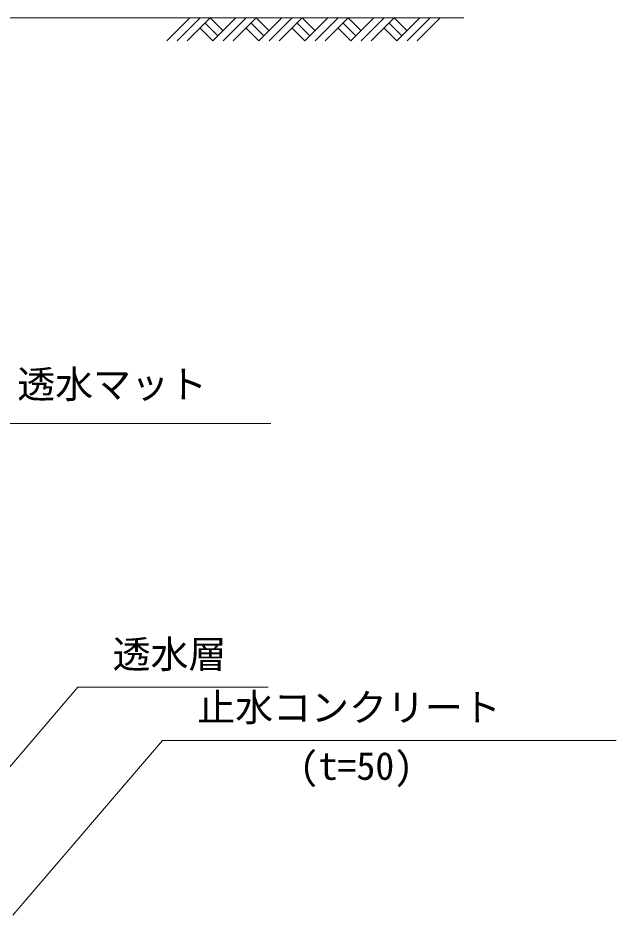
# Model space of a CAD drawing. Units: millimetres, scale not verified. Extents: x -1 to 252299, y 59402 to 118802.
# Drawn here: x 224165 to 229682, y 91904 to 100181 of the extents above; entities that cross this region are included whole.
import ezdxf
from ezdxf.enums import TextEntityAlignment as Align

# ---------------------------------------------------------------- set-up
doc = ezdxf.new("R2010")
doc.units = ezdxf.units.MM
doc.header["$LTSCALE"] = 300
for name, color, linetype, lineweight in [('D-DCR', 7, 'Continuous', 18), ('D-STR', 1, 'Continuous', 18), ('D-STR-HTXT', 7, 'Continuous', 18)]:
    doc.layers.add(name, color=color, linetype=linetype, lineweight=lineweight)
doc.styles.add('ＭＳ ゴシック', font='')
doc.styles.get('ＭＳ ゴシック').set_extended_font_data('MS Gothic')

msp = doc.modelspace()

# ---------------------------------------------------------------- linework, layer by layer
at = {"layer": 'D-DCR'}
for p, q in [((225538.2, 99969.2), (225750.3, 100181.4)), ((225632.5, 99969.2), (225844.6, 100181.4)), ((225726.7, 99969.2), (225938.9, 100181.4)), ((225938.9, 100181.4), (226056.7, 100063.5)), ((225962.4, 99969.2), (226174.6, 100181.4)), ((226056.7, 99969.2), (226268.9, 100181.4)), ((226151, 99969.2), (226363.1, 100181.4)), ((226363.1, 100181.4), (226481, 100063.5)), ((226386.7, 99969.2), (226598.8, 100181.4)), ((226481, 99969.2), (226693.1, 100181.4)), ((226575.3, 99969.2), (226787.4, 100181.4)), ((226787.4, 100181.4), (226905.3, 100063.5)), ((226811, 99969.2), (227023.1, 100181.4)), ((226905.3, 99969.2), (227117.4, 100181.4)), ((226999.5, 99969.2), (227211.7, 100181.4)), ((227211.7, 100181.4), (227329.5, 100063.5)), ((227235.2, 99969.2), (227447.4, 100181.4)), ((227329.5, 99969.2), (227541.7, 100181.4)), ((227423.8, 99969.2), (227635.9, 100181.4)), ((227635.9, 100181.4), (227753.8, 100063.5)), ((227659.5, 99969.2), (227871.6, 100181.4)), ((227753.8, 99969.2), (227965.9, 100181.4)), ((227848.1, 99969.2), (228060.2, 100181.4)), ((225844.6, 100087.1), (225962.4, 99969.2)), ((225891.7, 100134.2), (226009.6, 100016.4)), ((226268.9, 100087.1), (226386.7, 99969.2)), ((226316, 100134.2), (226433.9, 100016.4)), ((226693.1, 100087.1), (226811, 99969.2)), ((226740.3, 100134.2), (226858.1, 100016.4)), ((227117.4, 100087.1), (227235.2, 99969.2)), ((227164.5, 100134.2), (227282.4, 100016.4)), ((227541.7, 100087.1), (227659.5, 99969.2)), ((227588.8, 100134.2), (227706.6, 100016.4))]:
    msp.add_line(p, q, dxfattribs=at)
at = {"layer": 'D-STR'}
msp.add_line((222711.8, 100181.4), (228278.5, 100181.4), dxfattribs=at)
at = {"layer": 'D-STR-HTXT'}
for p, q in [((222934.7, 96439.5), (226496.2, 96439.5)), ((223506, 92591), (224718.2, 94005.4)), ((224718.2, 94005.4), (226472.5, 94005.4)), ((224117.9, 91904.1), (225498.3, 93514.8)), ((225498.3, 93514.8), (229681.5, 93514.8))]:
    msp.add_line(p, q, dxfattribs=at)

# ---------------------------------------------------------------- texts
at = {"layer": 'D-STR-HTXT', "color": 1, "style": 'ＭＳ ゴシック'}
for s, p in [('透水マット', (224158.5, 96596.7)), ('透水層', (225038.2, 94105.4)), ('止水コンクリート', (225818.3, 93614.8)), ('(t=50)', (226763, 93074.7))]:
    msp.add_text(s, height=256.6, dxfattribs=at).set_placement(p, align=Align.BOTTOM_LEFT)

doc.saveas('drawing.dxf')
